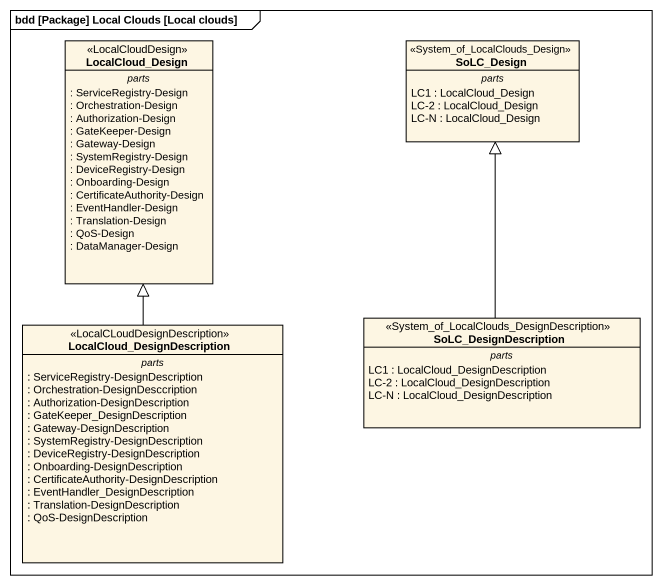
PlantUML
@startuml
mainframe bdd [Package] Local Clouds [Local clouds]
hide circle
hide empty members
class LocalCloud_Design <<LocalCloudDesign>> {
  -- parts --
  : ServiceRegistry-Design
  : Orchestration-Design
  : Authorization-Design
  : GateKeeper-Design
  : Gateway-Design
  : SystemRegistry-Design
  : DeviceRegistry-Design
  : Onboarding-Design
  : CertificateAuthority-Design
  : EventHandler-Design
  : Translation-Design
  : QoS-Design
  : DataManager-Design
}
class SoLC_Design <<System_of_LocalClouds_Design>> {
  -- parts --
  LC1 : LocalCloud_Design
  LC-2 : LocalCloud_Design
  LC-N : LocalCloud_Design
}
class LocalCloud_DesignDescription <<LocalCLoudDesignDescription>> {
  -- parts --
  : ServiceRegistry-DesignDescription
  : Orchestration-DesignDesccription
  : Authorization-DesignDescription
  : GateKeeper_DesignDescription
  : Gateway-DesignDescription
  : SystemRegistry-DesignDescription
  : DeviceRegistry-DesignDescription
  : Onboarding-DesignDescription
  : CertificateAuthority-DesignDescription
  : EventHandler_DesignDescription
  : Translation-DesignDescription
  : QoS-DesignDescription
}
class SoLC_DesignDescription <<System_of_LocalClouds_DesignDescription>> {
  -- parts --
  LC1 : LocalCloud_DesignDescription
  LC-2 : LocalCloud_DesignDescription
  LC-N : LocalCloud_DesignDescription
}
LocalCloud_DesignDescription -up-|> LocalCloud_Design
SoLC_DesignDescription -up-|> SoLC_Design
@enduml
